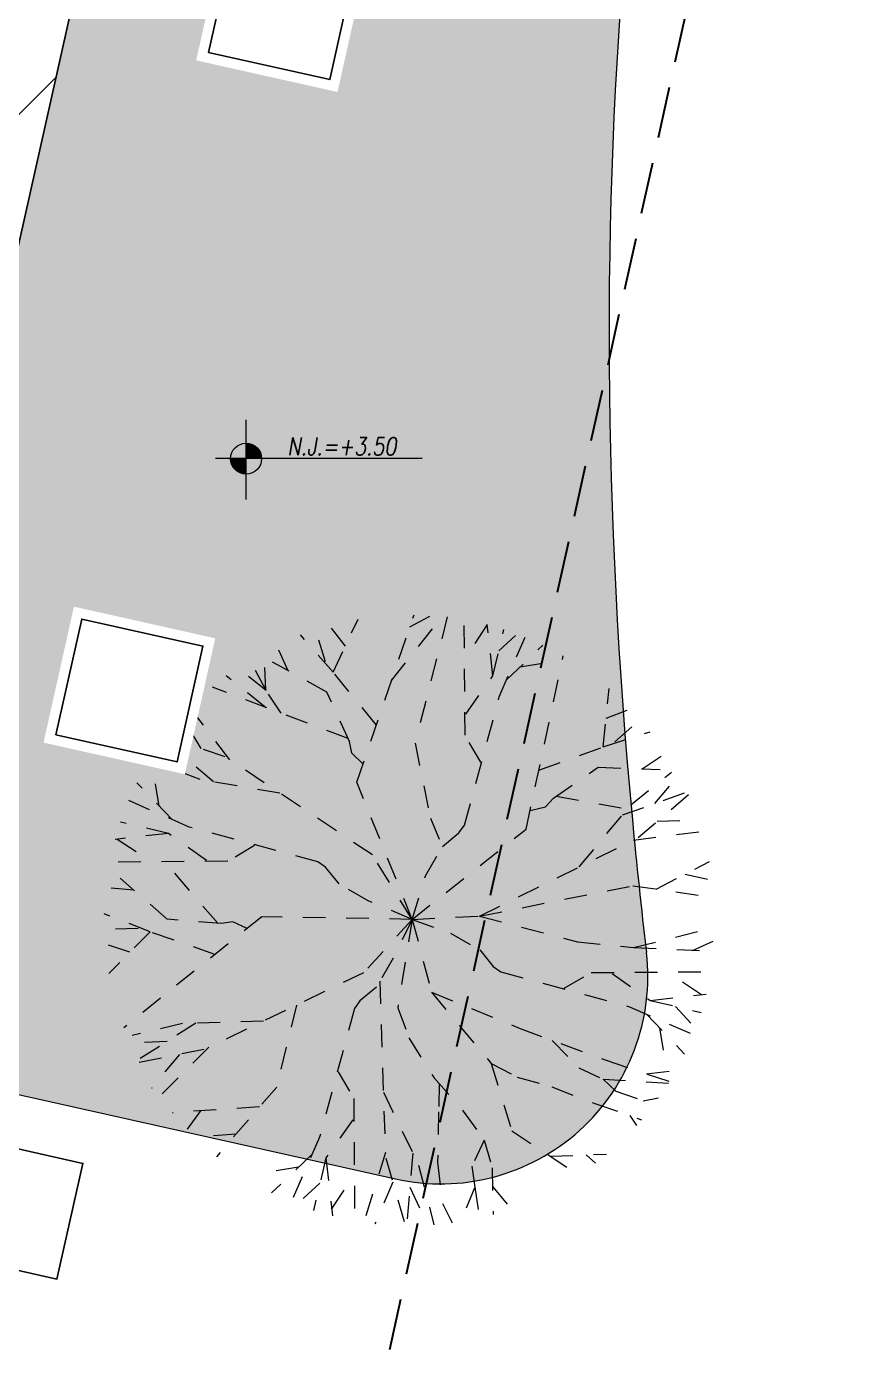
# Model space of a CAD drawing. Header units: inches. Extents: x 0 to 766, y -245 to 236.
# Drawn here: x 223.69 to 227.76, y 121.49 to 127.92 of the extents above; entities that cross this region are included whole.
import ezdxf
from ezdxf.enums import TextEntityAlignment as Align

# ---------------------------------------------------------------- set-up
doc = ezdxf.new("R2010")
doc.units = ezdxf.units.IN
doc.header["$MEASUREMENT"] = 0
doc.set_wipeout_variables(frame=1)
for name, pattern in [('CENTER', [2, 1.25, -0.25, 0.25, -0.25]), ('CONTINUO', [0]), ('DASHED2', [0.375, 0.25, -0.125]), ('HIDDEN', [0.375, 0.25, -0.125]), ('HIDDEN2', [0.1875, 0.125, -0.0625])]:
    doc.linetypes.add(name, pattern=pattern)
for name, color, linetype, lineweight in [('000 SOS 911 EQUIPOS', 5, 'Continuous', 25), ('000 SOS 911 TUB. ENTERRADA  ACI', 5, 'DASHED2', 25), ('A-JARDIN', 251, 'Continuous', 9), ('A-MURO BAJO', 251, 'Continuous', 9), ('A-PROYECCIONES', 251, 'HIDDEN', 9), ('A-TEXTO-INDICACIONES', 251, 'Continuous', 9)]:
    doc.layers.add(name, color=color, linetype=linetype, lineweight=lineweight)
doc.styles.add('R80', font='romans.shx', dxfattribs={"width": 0.8, "oblique": 15, "height": 0.1})
doc.styles.add('R80-200', font='romans.shx', dxfattribs={"width": 0.8, "oblique": 10, "height": 0.2})

# ---------------------------------------------------------------- blocks, each defined once
blk = doc.blocks.new('SIM NIVEL PLANTA')
at = {"linetype": 'Continuous'}
h = blk.add_hatch(dxfattribs=at)
h.set_pattern_fill('_USER', color=256, scale=0.0999963382923852, angle=45, style=0, pattern_type=0)
h.set_pattern_definition([(45, (35396.10580914898, 26516.48920438578), (-0.0707080889003696, 0.0707080889003696), [])])
h.paths.add_polyline_path([(-17.03192196782002, 1e-16), (-15.53208676343602, 1e-16, 0.4092090227661144), (-17.03192196782002, 1.474380134766136)])
h.paths.add_polyline_path([(-18.53175717220401, -1e-16, 0.4192358746569979), (-17.03192196782002, -1.525729753993459), (-17.03192196782002, 0)])
for p, q in [((-17.03192196782002, -3.974827738415029), (-17.03192196782002, 3.71603278895526)), ((0, 0), (-20, 0))]:
    blk.add_line(p, q)
blk.add_circle((-17.03192196782002, -0.0256748096136619), 1.500054944379798, dxfattribs=at)
at = {"style": 'R80'}
blk.add_attdef('N.P.T.+0.00', text='', height=2.029999999999998, dxfattribs=at).set_placement((-7.766043381718013, 2.014999999999999), align=Align.MIDDLE_CENTER)
blk = doc.blocks.new('pl_01')
at = {"layer": 'A-PROYECCIONES', "color": 8, "linetype": 'HIDDEN2', "ltscale": 0.3}
for p, q in [((-0.04222507114798191, 0.4684646112120845), (-0.02752374222001208, 0.5091026070779208)), ((-0.00933064142401463, 0.4339573252559603), (0.02254389391805489, 0.5092046996398949)), ((-0.00299265267597093, 0.4541108094897481), (-0.003720706704029908, 0.5097698180641146)), ((-0.00933064142401463, 0.4339573252559603), (-0.07629614342999957, 0.5042073202916981)), ((0.06034804775998737, 0.4593845606218565), (0.06560942403604031, 0.5053086824761976)), ((0.1041756627600421, 0.3033427826519528), (0.1078314014699799, 0.4978249883099579)), ((0.1527459413220527, 0.3996604118517553), (0.1451653107840229, 0.4880540082599509)), ((-0.2059609158359876, 0.3501970811817046), (-0.2261308998779441, 0.4634744505299295)), ((-0.1914431472719684, 0.4110081548039943), (-0.1926826953480258, 0.4722286299120242)), ((-0.1623333610079385, 0.3843826208817518), (-0.1797664393980085, 0.4684646112118571)), ((0.01086306109198176, 0.2486758250340699), (-0.1667542783139879, 0.4819985787239602)), ((0.01089812318400618, 0.4055704368297484), (0.08056959370202321, 0.4813922107800863)), ((0.1454540574241037, 0.4846818599996823), (0.1065310103520005, 0.4286619181261813)), ((0.1527459413220527, 0.3996604118517553), (0.1735934487300028, 0.478512994284074)), ((0.1623859541460888, 0.3650077213380882), (0.2086916340600169, 0.4640457563821201)), ((-0.1622395183500203, 0.3623223775857696), (-0.2206993693320101, 0.4597815872518822)), ((0.1753548032340291, 0.3927459610622464), (0.2379138252659914, 0.4495383001983555)), ((-0.2028342022199467, 0.3418079600521651), (-0.2842287863219894, 0.4286021063219323)), ((-0.2132600183999784, 0.3911887916819978), (-0.2686416239519644, 0.4389949228859678)), ((-0.04949736152400419, 0.3279666836160686), (-0.00933064142401463, 0.4339573252559603)), ((0.1983359420639204, 0.4136089370397258), (0.2568401362800046, 0.4215659694477836)), ((0.2404073587500193, 0.3446211773159575), (0.2735482543560011, 0.4238377867616236)), ((0.2740587171659854, 0.3652098439858946), (0.2858973294059979, 0.4202067977637398)), ((-0.3036160607219927, 0.2608269023883167), (-0.3094755550380341, 0.4051527854398955)), ((0.00126945397801137, 0.3162353201280439), (0.01089812318400618, 0.4055704368297484)), ((0.001891290491983, 0.3220050967379393), (0.094769740961965, 0.3975546238561947)), ((0.1063680747479907, 0.3376706331955575), (0.1527459413220527, 0.3996604118517553)), ((0.2361101900040126, 0.3229827103618845), (0.3085649718840386, 0.4036059284399016)), ((0.2767182799678949, 0.3027467270878788), (0.3139676277660328, 0.3993551654039038)), ((-0.3075811708320089, 0.3584975158437373), (-0.3375118225439451, 0.3819746801518704)), ((-0.1617661801079748, 0.2505444282899134), (-0.1623333610079385, 0.3843826208817518)), ((-0.3475560806639919, 0.3008327493596425), (-0.3505600769578905, 0.3699556012620633)), ((0.09918550207800081, 0.1538060539862727), (0.1623859541460888, 0.3650077213380882)), ((0.2720508967800583, 0.2951073159838415), (0.3594844106099799, 0.3582830183402166)), ((0.2916970119179041, 0.3415955250236493), (0.3452141391659893, 0.372259386954056)), ((-0.2714558724539984, 0.2315469618536099), (-0.3843991206900341, 0.3343768590241325)), ((-0.08625790250999898, 0.08274653711964675), (-0.2028342022199467, 0.3418079600521651)), ((0.2143397245861252, 0.2133445799161109), (0.2404073587500193, 0.3446211773159575)), ((0.003491771868027627, 0.2967201722162827), (0.00126945397801137, 0.3162353201280439)), ((0.3020753911499696, 0.09841413605386151), (0.3929377713300255, 0.3206139566759703)), ((-0.008186998481960472, 0.2736998463419695), (0.003491771868027627, 0.2967201722162827)), ((0.1040921324819806, 0.3027611644199624), (0.1041756627600421, 0.3033427826519528)), ((0.1288428757200109, 0.2576094398282294), (0.1040921324819806, 0.3027611644199624)), ((0.1082315218139911, 0.06301689170391), (0.2720508967800583, 0.2951073159838415)), ((0.3576281822099645, 0.2342653052219248), (0.4106276279820236, 0.2972161976938423)), ((0.3848291469359992, 0.2316841165079495), (0.4238429429519783, 0.2776938311158119)), ((-0.3839608445399563, 0.1758023605261769), (-0.446351774777952, 0.2445281857981172)), ((-0.404823820518061, 0.1987834993558408), (-0.4127808529260051, 0.2572866623336267)), ((-2.273736754432321e-13, -4.547473508864641e-13), (0.01086306109198176, 0.2486758250340699)), ((0.3848291469359992, 0.2316841165079495), (0.4363518598919995, 0.2571990071039636)), ((-0.1368298140299657, 0.195129823121988), (-0.2714558724539984, 0.2315469618536099)), ((0.3469569313859893, 0.2081687963939203), (0.3848291469359992, 0.2316841165079495)), ((0.3852509232780221, 0.2321811732238075), (0.4490453684339855, 0.2338528100219719)), ((-0.4321712210399937, 0.1641112153199629), (-0.4662391996079691, 0.2033982894056408)), ((-0.3562236360539828, 0.1628335114380661), (-0.4622668708320248, 0.2124144032397908)), ((0.3794223661019487, 0.1313044408259429), (0.4317391323180573, 0.2199940025398064)), ((0.4165541527680148, 0.1942522395836477), (0.4592102813999759, 0.2127299620681242)), ((-0.3908752953300336, 0.1531934986137458), (-0.477064104893941, 0.1759797334618725)), ((-0.1450219687019967, 0.09963202813196403), (-0.3562236360539828, 0.1628335114380661)), ((0.4124611691459563, 0.1201928513760322), (0.4753378124819392, 0.1726581158638965)), ((-0.3908752953300336, 0.1531934986137458), (-0.4871671435799385, 0.1449353447098929)), ((-0.4758977747159747, 0.1459016147157399), (-0.419877832842019, 0.1069785676438642)), ((-0.3288855166740063, 0.1068146008019539), (-0.3908752953300336, 0.1531934986137458)), ((0.06177631239006587, 0.119621545524069), (0.08985382941602893, 0.1412981682840382)), ((0.08985382941602893, 0.1412981682840382), (0.09918550207800081, 0.1538060539862727)), ((0.4299055911540108, 0.1321108689419361), (0.4834691241119913, 0.1476072823677441)), ((-0.2488243233059393, 0.1292904330121019), (-0.2939770791360843, 0.1045386585360575)), ((0.03271190059803075, 0.071955662687742), (0.06177631239006587, 0.119621545524069)), ((0.2967356407859825, 0.096143349977865), (0.3794223661019487, 0.1313044408259429)), ((0.3227063385780298, 0.0509720318636937), (0.4124611691459563, 0.1201928513760322)), ((0.4124611691459563, 0.1201928513760322), (0.4990480365780172, 0.07656014035796943)), ((0.4550347987380405, 0.09873897602369652), (0.4896864580140914, 0.1246364559181075)), ((-0.3847291168499396, 0.05461333324205953), (-0.4992841900800613, 0.0931094477816714)), ((-0.294558697367961, 0.1046232200517352), (-0.4963018497840039, 0.1084150821779986)), ((-0.2939770791360843, 0.1045386585360575), (-0.294558697367961, 0.1046232200517352)), ((-0.1325130517619755, 0.09030138670800625), (-0.1450219687019967, 0.09963202813196403)), ((-0.1108364290020063, 0.06222283844363119), (-0.1325130517619755, 0.09030138670800625)), ((0.2587809261960956, 0.07474000528782199), (0.2774164280940568, 0.09260104744794262)), ((0.2774164280940568, 0.09260104744794262), (0.2967356407859825, 0.096143349977865)), ((-0.433970731349973, 0.04354814950170294), (-0.5022129059999543, 0.07481116070994176)), ((-2.273736754432321e-13, -4.547473508864641e-13), (-0.08625790250999898, 0.08274653711964675)), ((-2.273736754432321e-13, -4.547473508864641e-13), (0.2293019567280226, 0.08570000275176426)), ((-2.273736754432321e-13, -4.547473508864641e-13), (0.03271190059803075, 0.071955662687742)), ((0.2293019567280226, 0.08570000275176426), (0.5038618555619792, -0.01638121562996275)), ((-0.3936586066920427, 0.05396571577807663), (-0.5067647905319745, 0.02473630590566245)), ((-0.2846536563779978, 0.05523929470814437), (-0.4065934249260295, 7.012418404883647e-05)), ((-0.1006529537519896, 0.05639015631595612), (-0.3847291168499396, 0.05461333324205953)), ((-0.06317157740403445, 0.03315945788995123), (-0.1108364290020063, 0.06222283844363119)), ((-2.273736754432321e-13, -4.547473508864641e-13), (0.1082315218139911, 0.06301689170391)), ((-0.3864945963059654, 0.009163580867834753), (-0.5068483208100361, 0.02260164324616198)), ((-0.1457252730180016, 0.02767327173000922), (-0.1959073765740413, 0.01057843940361636)), ((-2.273736754432321e-13, -4.547473508864641e-13), (-0.1457252730180016, 0.02767327173000922)), ((-2.273736754432321e-13, -4.547473508864641e-13), (-0.06317157740403445, 0.03315945788995123)), ((0.3958757683919885, 0.02376694218605735), (0.4998297149820132, -0.06286014352804159)), ((-0.4429167209999605, 0.01546341380981175), (-0.5069256636599562, -0.01227070096206262)), ((-0.4065934249260295, 7.012418404883647e-05), (-0.5064781063679789, -0.02275632894634327)), ((-0.1959073765740413, 0.01057843940361636), (-0.2625861944160306, -0.0288767264762555)), ((-2.273736754432321e-13, -4.547473508864641e-13), (-0.1211869648080324, -0.02853435545989669)), ((-2.273736754432321e-13, -4.547473508864641e-13), (-0.02437434136800221, -0.06272402011200029)), ((-2.273736754432321e-13, -4.547473508864641e-13), (0.07150810539599206, -0.0239267840759112)), ((-2.273736754432321e-13, -4.547473508864641e-13), (0.002329566641947167, -0.111590263979906)), ((-2.273736754432321e-13, -4.547473508864641e-13), (0.1443908510460119, -0.1925424469802692)), ((0.2912154237720301, -0.01241198056823123), (0.166597530137949, -0.03440313091800817)), ((0.4986695722320178, -0.07104198581987475), (0.2912154237720301, -0.01241198056823123)), ((0.4837124962800203, -0.008890302798135963), (0.5018705349839934, -0.04520638020585466)), ((-0.4711107679199813, -0.03752984453399222), (-0.5039732292659664, -0.05289322825797171)), ((-0.4029366549779638, -0.03154866413410673), (-0.4711107679199813, -0.03752984453399222)), ((-0.3197322481859146, -0.03526421464835039), (-0.4029366549779638, -0.03154866413410673)), ((-0.2731048220159664, -0.0376360620482501), (-0.3197322481859146, -0.03526421464835039)), ((-0.2625861944160306, -0.0288767264762555), (-0.3193032531780204, -0.07610742687597849)), ((-0.1211869648080324, -0.02853435545989669), (-0.2417159997719978, -0.1241476491061348)), ((-0.1211869648080324, -0.02853435545989669), (-0.185162907851975, -0.1738976639401244)), ((0.07150810539599206, -0.0239267840759112), (0.119173988231978, -0.05299119586834422)), ((0.166597530137949, -0.03440313091800817), (0.119173988231978, -0.05299119586834422)), ((-0.02437434136800221, -0.06272402011200029), (-0.05343875315998048, -0.1103899029480999)), ((0.119173988231978, -0.05299119586834422), (0.1408506109920609, -0.08106974413226453)), ((-0.4457103447419968, -0.09188227456183995), (-0.5021304069599637, -0.06730581054603135)), ((-0.4110669353700018, -0.08778413474988156), (-0.4457103447419968, -0.09188227456183995)), ((-0.3684314314979815, -0.1091926356300519), (-0.4110669353700018, -0.08778413474988156)), ((-0.3193032531780204, -0.07610742687597849), (-0.3684314314979815, -0.1091926356300519)), ((0.1408506109920609, -0.08106974413226453), (0.1533595279320252, -0.09040038555622232)), ((-0.4457103447419968, -0.09188227456183995), (-0.4966823766060315, -0.09850488499796484)), ((-0.3684314314979815, -0.1091926356300519), (-0.4145318950500041, -0.121334431842115)), ((0.1533595279320252, -0.09040038555622232), (0.3645601640459972, -0.1536008376240261)), ((0.2571618825359678, -0.1200587904359054), (0.3023136071280419, -0.09530701596008839)), ((0.3023136071280419, -0.09530701596008839), (0.3028952253600323, -0.09539157747599347)), ((0.3028952253600323, -0.09539157747599347), (0.4936701304080202, -0.09897719200239408)), ((0.337223075903978, -0.09758295822598484), (0.3992128545600053, -0.1439618560382314)), ((0.4842353339460033, -0.1366699721397708), (0.4282143608339766, -0.09774692506789506)), ((-0.4145318950500041, -0.121334431842115), (-0.491456062422003, -0.1211209655759831)), ((-0.445843374443939, -0.1215582104880468), (-0.4828596624540751, -0.1509288999659475)), ((-0.2417159997719978, -0.1241476491061348), (-0.3543509078460261, -0.155573595918213)), ((-0.2417159997719978, -0.1241476491061348), (-0.2653406311139292, -0.1670564310479676)), ((-0.08151627018605723, -0.1320654944702255), (-0.0908479428480291, -0.1445744114100762)), ((-0.05343875315998048, -0.1103899029480999), (-0.08151627018605723, -0.1320654944702255)), ((0.002329566641947167, -0.111590263979906), (-0.04420814182196864, -0.2724747355978252)), ((0.002329566641947167, -0.111590263979906), (0.1214158996440347, -0.3695059814938304)), ((0.002329566641947167, -0.111590263979906), (0.04610252602799392, -0.3666989516580088)), ((-0.0908479428480291, -0.1445744114100762), (-0.1540483949160034, -0.3557760787621191)), ((0.3645601640459972, -0.1536008376240261), (0.4617141272639174, -0.19902584028614)), ((0.3992128545600053, -0.1439618560382314), (0.4843054581299953, -0.1366637847122547)), ((0.3992128545600053, -0.1439618560382314), (0.475494560658035, -0.1641287463660319)), ((-0.3543509078460261, -0.155573595918213), (-0.4300520269499657, -0.2644166418660916)), ((-0.2653406311139292, -0.1670564310479676), (-0.2831975483219935, -0.2234692746001201)), ((-0.185162907851975, -0.1738976639401244), (-0.241538626836018, -0.3146193701820721)), ((-0.185162907851975, -0.1738976639401244), (-0.185162907851975, -0.1738976639401244)), ((0.392298403769928, -0.1665707179504352), (0.4479584435820243, -0.227881942002341)), ((0.4405087802700223, -0.1548795727439938), (0.4673003435100327, -0.1857754632237629)), ((0.1443908510460119, -0.1925424469802692), (0.4291651622700101, -0.2611527735964501)), ((0.413161379747919, -0.1895518567803265), (0.4211184121560905, -0.2480550197581124)), ((-0.3977835586919696, -0.2180212442460743), (-0.3968337884939501, -0.3112998150600106)), ((0.1749660265080024, -0.1999085800141529), (0.1804532439060154, -0.2251316302563282)), ((0.2412705049559918, -0.215883487872361), (0.2770823069820949, -0.3234230489877064)), ((-0.2831975483219935, -0.2234692746001201), (-0.3130797318480063, -0.2959611810483693)), ((-0.2061836632439622, -0.2263691158561869), (-0.2530173370139437, -0.2694068025482466)), ((0.1804532439060154, -0.2251316302563282), (0.19450386165596, -0.2388563767976848)), ((0.19450386165596, -0.2388563767976848), (0.243469104372025, -0.3141955313642484)), ((-0.1205053164899823, -0.2483777972518055), (-0.09575457325195202, -0.2935295218442207)), ((0.1976656373640253, -0.2437227889201949), (0.1733861698920123, -0.3609590809503516)), ((-0.3971782219859961, -0.277445302758224), (-0.4109421555720019, -0.2927499059160255)), ((-0.2530173370139437, -0.2694068025482466), (-0.2725634220659572, -0.3087475010099752)), ((-0.04420814182196864, -0.2724747355978252), (-0.05619628357197826, -0.3649747217223194)), ((0.07946410656597891, -0.278646695028101), (0.1801180915559826, -0.366859824786161)), ((-0.3130797318480063, -0.2959611810483693), (-0.3412933722899538, -0.3704908137840448)), ((-0.09583913476797079, -0.2941111400757563), (-0.09955881023404345, -0.4920820238878605)), ((-0.09575457325195202, -0.2935295218442207), (-0.09583913476797079, -0.2941111400757563)), ((-0.2929644034200578, -0.3293567924404215), (-0.3164291928719649, -0.3916301615463453)), ((-0.2725634220659572, -0.3087475010099752), (-0.2929644034200578, -0.3293567924404215)), ((-0.2725634220659572, -0.3087475010099752), (-0.2819641876740206, -0.416765556557948)), ((-0.241538626836018, -0.3146193701820721), (-0.2792004698339383, -0.4185939415322082)), ((-0.09803051551796216, -0.3284389906200431), (-0.1444094133300382, -0.3904287692760136)), ((0.243469104372025, -0.3141955313642484), (0.2373518005559845, -0.4169831477761363)), ((0.2770823069820949, -0.3234230489877064), (0.3732782500979397, -0.3355710326279677)), ((0.2770823069820949, -0.3234230489877064), (0.2999520721081126, -0.4020559777259223)), ((0.3243810690900091, -0.3293959794841612), (0.3386688715800119, -0.3702278480936911)), ((-0.334111830857978, -0.351521190774065), (-0.3504373596359756, -0.3619851627599928)), ((0.1635275346120011, -0.3523193689859454), (0.2005386664320667, -0.4658597040240693)), ((0.2849001222598986, -0.3430506018419237), (0.3206851120979763, -0.385813979226441)), ((-0.3099127999500411, -0.3743373315239751), (-0.306112687920006, -0.3996263809979155)), ((-0.1540483949160034, -0.3557760787621191), (-0.2027362346099721, -0.4599084295259672)), ((-0.05619628357197826, -0.3649747217223194), (-0.06592704534000404, -0.497562022620059)), ((-0.05619628357197826, -0.3649747217223194), (-0.02599338502795945, -0.5010929815321106)), ((0.04610252602799392, -0.3666989516580088), (0.02335754070003304, -0.501078544200027)), ((0.1214158996440347, -0.3695059814938304), (0.1335453210000423, -0.4878745728483409)), ((0.1801180915559826, -0.366859824786161), (0.2321522985600382, -0.435169029906092)), ((-0.2655994718519423, -0.3810445034757777), (-0.2607990589619931, -0.4301293697997153)), ((-0.1670172440040005, -0.3835143184860499), (-0.2345128023420102, -0.4447873867322869)), ((-0.1444094133300382, -0.3904287692760136), (-0.1665026562420167, -0.473998234319879)), ((-0.1444094133300382, -0.3904287692760136), (-0.1364400060660387, -0.4833412506002333)), ((0.1256986310580146, -0.3773691712437994), (0.1979739775259759, -0.4668940357380507)), ((0.2391275923919807, -0.3871494324359901), (0.2641990506479033, -0.4262952269161815)), ((-0.1899983828340055, -0.4043772944644388), (-0.248502577049976, -0.4123343268722692)), ((0.03960572662805362, -0.4050836924939176), (0.08300331538202954, -0.4945858697524272)), ((0.1518528892140125, -0.4097655130142357), (0.151629110567967, -0.4779612819540944)), ((0.1811225173679532, -0.4062974596199638), (0.2316387420358978, -0.4520194588260438)), ((-0.1553260987980138, -0.431723663747789), (-0.1927012576319953, -0.4641334116120106)), ((-0.1371175294319187, -0.4754502174243953), (-0.09819345112197198, -0.4194302755504395)), ((-0.06345516785398786, -0.463107329802142), (-0.06337163757609687, -0.4625257115701515)), ((-0.06337163757609687, -0.4625257115701515), (-0.04791750490801405, -0.4995492182458747)), ((0.06318704597390479, -0.4537158453358643), (0.05148249467401911, -0.4989098506862319))]:
    blk.add_line(p, q, dxfattribs=at)
blk = doc.blocks.new('b4')
at = {"color": 8}
blk.add_wipeout([(0.6732040199515836, -0.6999999999825377), (0, -0.6999999999825377), (0, 0), (0.6732040199515836, 0)], dxfattribs=at)
blk.add_lwpolyline([(0.6232040199515723, -0.6499999999941792), (0.04999999999995453, -0.6499999999941792), (0.04999999999995453, -0.04999999998835847), (0.6232040199515723, -0.04999999998835847)], close=True, dxfattribs=at)
blk = doc.blocks.new('IISS P1')
at = {"linetype": 'CONTINUO'}
for p in [(14.6322639528662, 1.352831183699891), (18.01104184240103, 1.352831183699891), (20.57704168278724, 1.332697953097522)]:
    blk.add_blockref('b4', p, dxfattribs=at)

msp = doc.modelspace()

# ---------------------------------------------------------------- hatches: boundary and pattern name
at = {"layer": '000 SOS 911 EQUIPOS'}
h = msp.add_hatch(dxfattribs=at)
h.set_pattern_fill('ANSI31', color=4, scale=4.9)
h.set_pattern_definition([(45, (0, 7.460698725481052e-14), (-0.4331029034767604, 0.4331029034767604), [])])
h.paths.add_polyline_path([(227.5156269926882, 144.1527729097404), (224.7834142765349, 144.7645674442236), (210.8746071587265, 147.8782952468999), (200.5016258722607, 101.5241833942571), (203.6236678301574, 100.8255919369301), (203.3943422391093, 99.8011174575902), (205.1509014298134, 99.40789179357922), (204.8232198618206, 97.94412143130354), (216.5809986431922, 95.31200952335054)])
at = {"layer": 'A-JARDIN'}
h = msp.add_hatch(dxfattribs=at)
h.set_pattern_fill('AR-SAND', color=251, scale=0.005, angle=215)
h.set_pattern_definition([(252.5, (224.7641944979498, 71.68061551552734), (0.1469112948203549, -0.1958632256862088), [0, -0.19304, 0, -0.2159, 0, -0.206375]), (222.5, (224.7641944979498, 71.68061551552734), (0.02146303516649123, -0.4225123546636738), [0, -0.10414, 0, -0.17399, 0, -0.06667500000000001]), (182.5, (224.8921542387927, 71.77021389089992), (-0.3235593409169935, -0.227435928835707), [0, -0.0635, 0, -0.2286, 0, -0.29845]), (172.5, (224.8921542387927, 71.77021389089992), (-0.2488009110903542, -0.3102854999200086), [0, -0.03175, 0, -0.14986, 0, -0.17145])])
edge = h.paths.add_edge_path()
edge.add_arc((225.6879002641892, 123.3335698759975), 1.002146658241305, 257.4460299640672, 366.6326294050357)
edge.add_spline(control_points=[(231.2466494466591, 136.2993001053902), (230.9591041243641, 136.2250012774812), (230.6797355579276, 136.1215556246089), (229.9129465459212, 135.7455524849566), (229.4670531478425, 135.4095382532897), (228.6980060788867, 134.6328291409509), (228.3721456226142, 134.1920316238748), (227.8113876408554, 133.2359534204798), (227.5760997863492, 132.7197153634252), (226.9675558980909, 131.0385636380734), (226.7113627121091, 129.7640265879082), (226.4641705319757, 127.0286333692121), (226.4758844817645, 125.568590777074), (226.6351630469965, 123.8771913471492), (226.6579394221719, 123.663304786277), (226.6833397042303, 123.4493206702965)], knot_values=[3.178988399227746, 3.178988399227746, 3.178988399227746, 3.178988399227746, 3.27264474534757, 3.27264474534757, 3.451258533299967, 3.451258533299967, 3.629872321252364, 3.629872321252364, 3.808486109204761, 3.808486109204761, 4.176816059395009, 4.176816059395009, 4.545146009585258, 4.545146009585258, 4.598367518391226, 4.598367518391226, 4.598367518391226, 4.598367518391226], degree=3, periodic=0)
edge.add_line((227.515378732782, 144.155646893275), (222.7705222890602, 122.9596663295152))
edge.add_line((222.7705222890602, 122.9596663295152), (225.4700745225657, 122.3553828420909))
edge.add_line((237.0326780342677, 136.0598947313475), (237.248083948298, 137.0308641279908))
edge.add_arc((237.0517782714981, 147.9595150212618), 10.93041381951005, 241.9587497731338, 271.0290636464855, ccw=False)
edge.add_line((231.9133128974011, 138.3122293996485), (232.1964717185131, 138.1244385084929))
edge.add_line((232.1964717185131, 138.1244385084929), (232.3979781340406, 137.861538208169))
edge.add_line((232.3979781340406, 137.861538208169), (232.5063023821515, 137.5519653065922))
edge.add_line((232.5063023821515, 137.5519653065922), (232.5099147009844, 137.2241566135409))
edge.add_line((232.5099147009844, 137.2241566135409), (232.3972853287653, 136.9065489387932))
edge.add_line((232.3972853287653, 136.9065489387932), (232.1568845034583, 136.627579088402))
edge.add_line((232.1568845034583, 136.627579088402), (231.7771824634058, 136.4156838749396))
edge.add_line((231.7771824634058, 136.4156838749396), (231.6699464528303, 136.4118425688567))
edge.add_line((231.6699464528303, 136.4118425688567), (231.3560908607562, 136.325824191873))
edge.add_line((231.3560908607562, 136.325824191873), (230.9961608123506, 136.2265572138922))
edge.add_spline(control_points=[(242.335392128962, 115.711400345047), (242.4972075047501, 116.4642880811217), (242.6101641862135, 117.244457290587), (242.8343337629287, 119.8062117957371), (242.7804862959258, 121.6727872975962), (242.3015829674498, 125.4022095129686), (241.8761861856567, 127.2613408612879), (240.8451584959059, 130.2857026449265), (240.3143472674076, 131.5070206197771), (239.2291498015059, 133.4438550342666), (238.7178828295384, 134.2092209505709), (237.783157242515, 135.3329146244424), (237.4002201774222, 135.7349236841174), (236.982852323674, 136.1042910861643)], knot_values=[0.8406520218730379, 0.8406520218730379, 0.8406520218730379, 0.8406520218730379, 1.040299333781935, 1.040299333781935, 1.478077922924497, 1.478077922924497, 1.915856512067059, 1.915856512067059, 2.242318769656856, 2.242318769656856, 2.484008472098275, 2.484008472098275, 2.63345040619262, 2.63345040619262, 2.63345040619262, 2.63345040619262], degree=3, periodic=0)
edge.add_arc((244.6264686568413, 115.0296093077259), 2.390370405447812, 163.4277606520959, 242.6530385894294)
edge.add_arc((236.9995836453984, 146.8800651161792), 9.867755442743283, 196.0271605298693, 288.2615441978883)
edge.add_line((240.09169562792, 137.5092892163294), (249.3412522330711, 115.3263536431687))
edge.add_line((249.3412522330711, 115.3263536431687), (245.2035464950552, 113.5643105693953))

# ---------------------------------------------------------------- linework, layer by layer
at = {"layer": '000 SOS 911 EQUIPOS', "color": 4}
msp.add_lwpolyline([(210.8746624300391, 147.8785422397947), (224.7834701403747, 144.7648143044734), (227.5156828565239, 144.1530197699889), (216.5810545070298, 95.31225638359943), (204.8232757256574, 97.94436829155187), (205.1509572936457, 99.40813865382869), (203.3943981029453, 99.80136431784025), (203.6237236939944, 100.8258387971804), (200.5016817360963, 101.5244302545065), (210.8746630225776, 147.8785421071982)], dxfattribs=at)
at = {"layer": '000 SOS 911 TUB. ENTERRADA  ACI', "lineweight": 30, "elevation": -1.217152675324058e-07}
msp.add_lwpolyline([(224.4674995931937, 117.1379088038179), (230.1122023754228, 142.5879021437001)], dxfattribs=at)
at = {"layer": 'A-MURO BAJO', "color": 251}
msp.add_line((222.7705222890602, 122.9596663295152, -2.710756627989497e-06), (225.4700745225657, 122.3553828420909, -2.710756627989497e-06), dxfattribs=at)
at = {"layer": 'A-MURO BAJO', "color": 251, "elevation": -2.710756627989497e-06}
msp.add_lwpolyline([(227.4823699023639, 144.0091906125518), (222.7705222888274, 122.9596663285839)], dxfattribs=at)
at = {"layer": 'A-MURO BAJO', "color": 251}
msp.add_arc((225.6879002640728, 123.3335698750662, -2.710756627989497e-06), 1.00214665756631, 257.4460299809552, 6.632629462393811, dxfattribs=at)
msp.add_open_spline([(231.2466494466591, 136.2993001053902, -2.710756627989497e-06), (230.9591041243641, 136.2250012774812, -2.710756627989497e-06), (230.6797355579276, 136.1215556246089, -2.710756627989497e-06), (229.9129465459212, 135.7455524849566, -2.710756627989497e-06), (229.4670531478425, 135.4095382532897, -2.710756627989497e-06), (228.6980060788867, 134.6328291409509, -2.710756627989497e-06), (228.3721456226142, 134.1920316238748, -2.710756627989497e-06), (227.8113876408554, 133.2359534204798, -2.710756627989497e-06), (227.5760997863492, 132.7197153634252, -2.710756627989497e-06), (226.9675558980909, 131.0385636380734, -2.710756627989497e-06), (226.7113627121091, 129.7640265879082, -2.710756627989497e-06), (226.4641705319757, 127.0286333692121, -2.710756627989497e-06), (226.4758844817645, 125.568590777074, -2.710756627989497e-06), (226.6351630469965, 123.8771913471492, -2.710756627989497e-06), (226.6579394221719, 123.663304786277, -2.710756627989497e-06), (226.6833397042303, 123.4493206702965, -2.710756627989497e-06)], degree=3, knots=[3.178988399227746, 3.178988399227746, 3.178988399227746, 3.178988399227746, 3.27264474534757, 3.27264474534757, 3.451258533299967, 3.451258533299967, 3.629872321252364, 3.629872321252364, 3.808486109204761, 3.808486109204761, 4.176816059395009, 4.176816059395009, 4.545146009585258, 4.545146009585258, 4.598367518391226, 4.598367518391226, 4.598367518391226, 4.598367518391226], dxfattribs=at)
at = {"layer": 'A-PROYECCIONES', "color": 251, "linetype": 'CENTER', "ltscale": 0.5, "elevation": -3.955582899768854e-06}
for points in [[(227.0033379644394, 119.3686643103929, 0.4143030743445475), (234.7070134689804, 124.2557709646272, 0.4143030743445475)], [(226.7084244857781, 118.0512706563669, 0.4143030743007911), (236.0244971874874, 123.9612600981118)]]:
    msp.add_lwpolyline(points, format="xyb", dxfattribs=at)

# ---------------------------------------------------------------- block references
at = {"color": 251, "xscale": 2.920824312781502, "yscale": 2.920824312781502, "zscale": 2.920824312781502, "rotation": 91.49999999999987}
msp.add_blockref('pl_01', (225.5508518980589, 123.6100512902113, -2.710756627989497e-06), dxfattribs=at)
at = {"layer": 'A-TEXTO-INDICACIONES', "color": 251}
ref = msp.add_blockref('SIM NIVEL PLANTA', (225.5990659179754, 125.8379983828264, 1.186946176258619e-06), dxfattribs=dict(at, xscale=0.04999999999999999, yscale=0.04999999999999999, zscale=0.04999999999999999, rotation=0.009024318233188236))
ref.add_attrib('N.P.T.+0.00', 'N.J.=+3.50', dxfattribs={"layer": '0', "height": 0.08533333333333337, "rotation": 0.009024320776549822, "style": 'R80-200', "oblique": 10, "width": 0.7999999999999997}).set_placement((225.2107478852506, 125.9386872230889, 1.186946176258619e-06), align=Align.TOP_CENTER)

# ---------------------------------------------------------------- next in the draw order: block references
at = {"color": 251, "rotation": 257.382561904665}
msp.add_blockref('IISS P1', (227.2127968381631, 142.8400402107137, -1.572678485372836e-07), dxfattribs=at)

doc.saveas('drawing.dxf')
